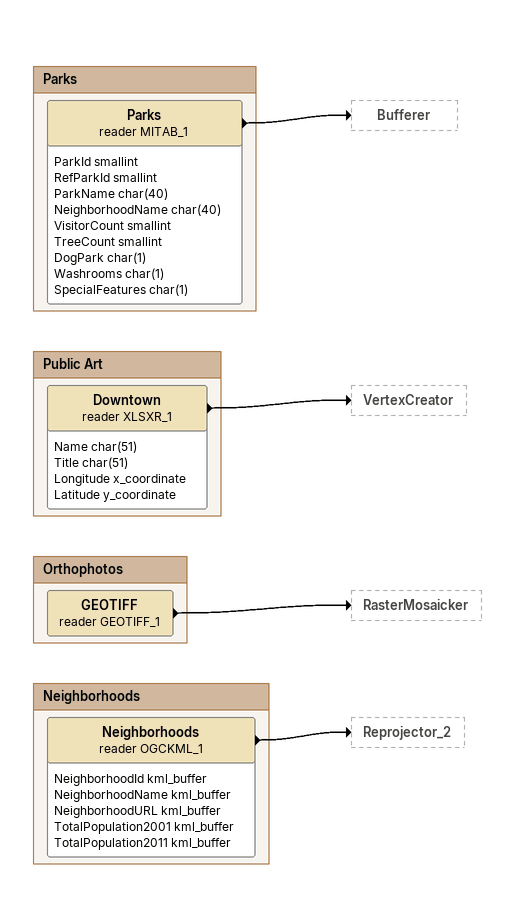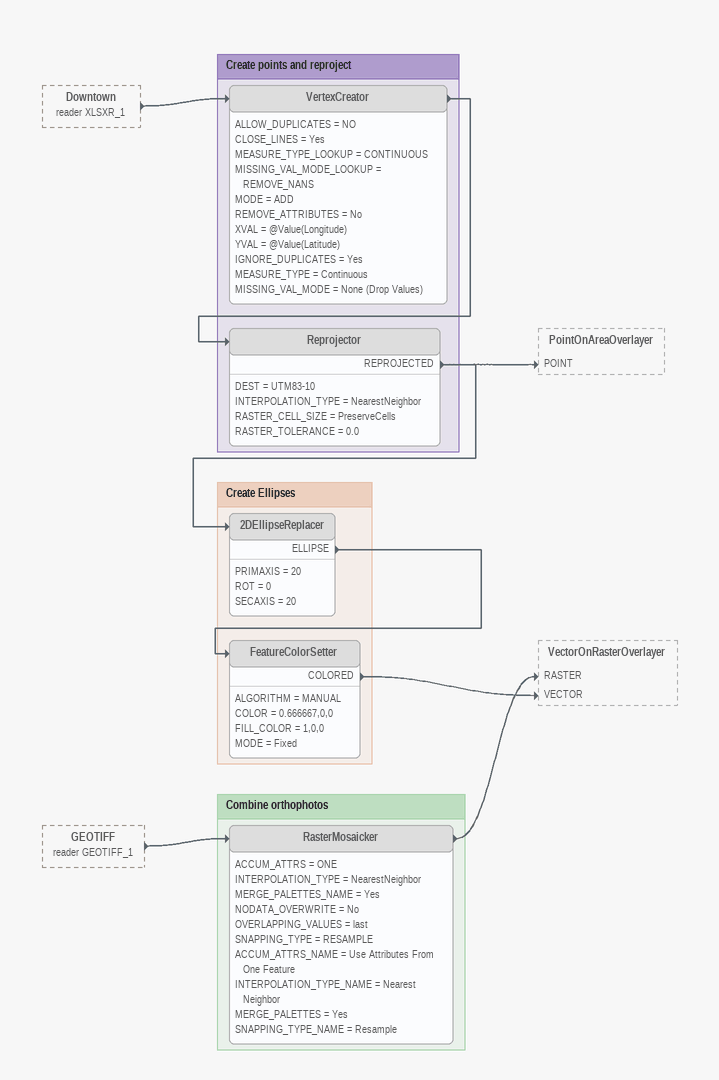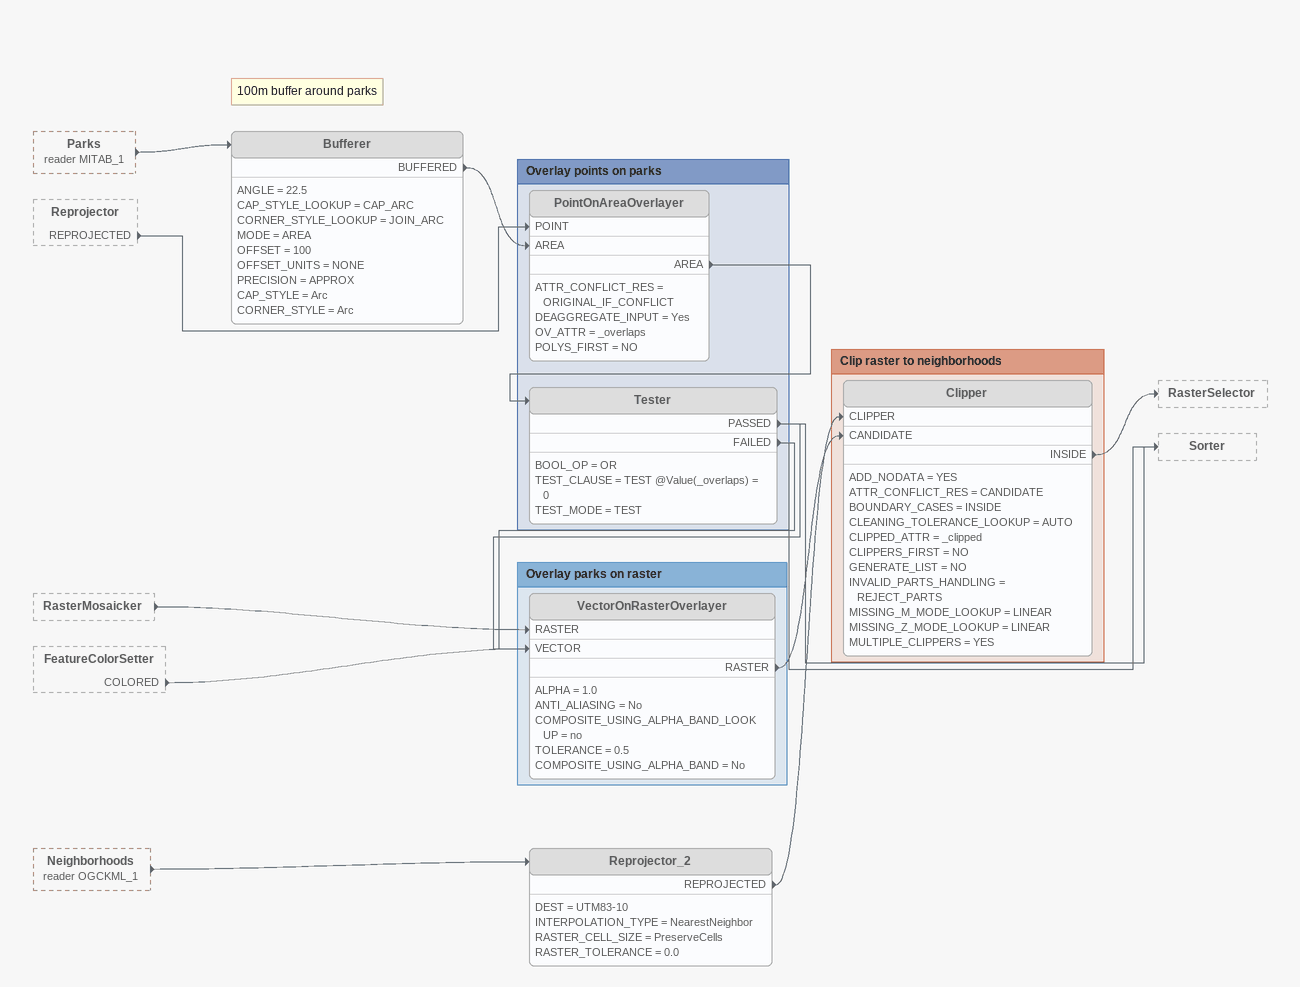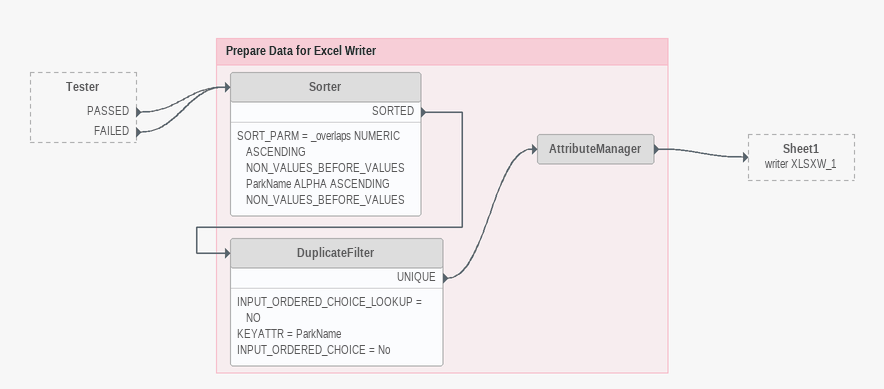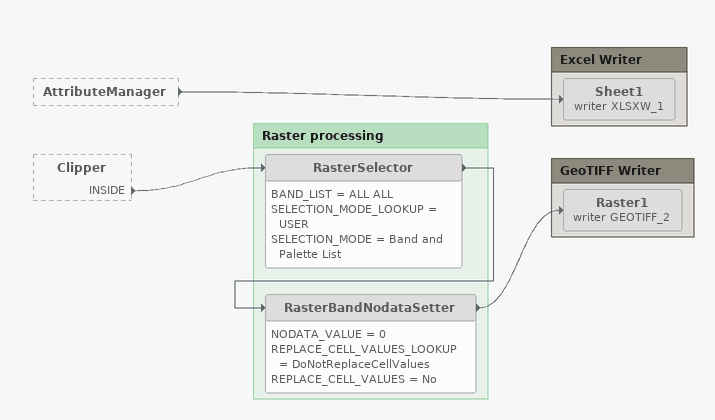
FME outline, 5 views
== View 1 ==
Bookmark: Parks
Parks (reader MITAB_1)
    attributes: ParkId smallint, RefParkId smallint, ParkName char(40), NeighborhoodName char(40), VisitorCount smallint, TreeCount smallint, DogPark char(1), Washrooms char(1), SpecialFeatures char(1)
    -> Bufferer

Bookmark: Public Art
Downtown (reader XLSXR_1)
    attributes: Name char(51), Title char(51), Longitude x_coordinate, Latitude y_coordinate
    -> VertexCreator

Bookmark: Orthophotos
GEOTIFF (reader GEOTIFF_1)
    -> RasterMosaicker

Bookmark: Neighborhoods
Neighborhoods (reader OGCKML_1)
    attributes: NeighborhoodId kml_buffer, NeighborhoodName kml_buffer, NeighborhoodURL kml_buffer, TotalPopulation2001 kml_buffer, TotalPopulation2011 kml_buffer
    -> Reprojector_2

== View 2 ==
Downtown (reader XLSXR_1) [outside]
    -> VertexCreator
GEOTIFF (reader GEOTIFF_1) [outside]
    -> RasterMosaicker

Bookmark: Create points and reproject
VertexCreator [off]
    ALLOW_DUPLICATES = NO
    CLOSE_LINES = Yes
    MEASURE_TYPE_LOOKUP = CONTINUOUS
    MISSING_VAL_MODE_LOOKUP = REMOVE_NANS
    MODE = ADD
    REMOVE_ATTRIBUTES = No
    XVAL = @Value(Longitude)
    YVAL = @Value(Latitude)
    IGNORE_DUPLICATES = Yes
    MEASURE_TYPE = Continuous
    MISSING_VAL_MODE = None (Drop Values)
    -> Reprojector
Reprojector [off]
    DEST = UTM83-10
    INTERPOLATION_TYPE = NearestNeighbor
    RASTER_CELL_SIZE = PreserveCells
    RASTER_TOLERANCE = 0.0
    REPROJECTED -> 2DEllipseReplacer
    REPROJECTED -> PointOnAreaOverlayer [POINT]

Bookmark: Create Ellipses
2DEllipseReplacer [off]
    PRIMAXIS = 20
    ROT = 0
    SECAXIS = 20
    ELLIPSE -> FeatureColorSetter
FeatureColorSetter [off]
    ALGORITHM = MANUAL
    COLOR = 0.666667,0,0
    FILL_COLOR = 1,0,0
    MODE = Fixed
    COLORED -> VectorOnRasterOverlayer [VECTOR]

Bookmark: Combine orthophotos
RasterMosaicker [off]
    ACCUM_ATTRS = ONE
    INTERPOLATION_TYPE = NearestNeighbor
    MERGE_PALETTES_NAME = Yes
    NODATA_OVERWRITE = No
    OVERLAPPING_VALUES = last
    SNAPPING_TYPE = RESAMPLE
    ACCUM_ATTRS_NAME = Use Attributes From One Feature
    INTERPOLATION_TYPE_NAME = Nearest Neighbor
    MERGE_PALETTES = Yes
    SNAPPING_TYPE_NAME = Resample
    -> VectorOnRasterOverlayer [RASTER]

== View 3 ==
Parks (reader MITAB_1) [outside]
    -> Bufferer
Reprojector [outside]
    REPROJECTED -> PointOnAreaOverlayer [POINT]
RasterMosaicker [outside]
    -> VectorOnRasterOverlayer [RASTER]
FeatureColorSetter [outside]
    COLORED -> VectorOnRasterOverlayer [VECTOR]
Neighborhoods (reader OGCKML_1) [outside]
    -> Reprojector_2
Note: 100m buffer around parks
Bufferer [off]
    ANGLE = 22.5
    CAP_STYLE_LOOKUP = CAP_ARC
    CORNER_STYLE_LOOKUP = JOIN_ARC
    MODE = AREA
    OFFSET = 100
    OFFSET_UNITS = NONE
    PRECISION = APPROX
    CAP_STYLE = Arc
    CORNER_STYLE = Arc
    BUFFERED -> PointOnAreaOverlayer [AREA]
Reprojector_2 [off]
    DEST = UTM83-10
    INTERPOLATION_TYPE = NearestNeighbor
    RASTER_CELL_SIZE = PreserveCells
    RASTER_TOLERANCE = 0.0
    REPROJECTED -> Clipper [CLIPPER]

Bookmark: Overlay points on parks
PointOnAreaOverlayer [off]
    ATTR_CONFLICT_RES = ORIGINAL_IF_CONFLICT
    DEAGGREGATE_INPUT = Yes
    OV_ATTR = _overlaps
    POLYS_FIRST = NO
    AREA -> Tester
Tester [off]
    BOOL_OP = OR
    TEST_CLAUSE = TEST @Value(_overlaps) = 0
    TEST_MODE = TEST
    PASSED -> VectorOnRasterOverlayer [VECTOR]
    PASSED -> Sorter
    FAILED -> Sorter
    FAILED -> VectorOnRasterOverlayer [VECTOR]

Bookmark: Overlay parks on raster
VectorOnRasterOverlayer [off]
    ALPHA = 1.0
    ANTI_ALIASING = No
    COMPOSITE_USING_ALPHA_BAND_LOOKUP = no
    TOLERANCE = 0.5
    COMPOSITE_USING_ALPHA_BAND = No
    RASTER -> Clipper [CANDIDATE]

Bookmark: Clip raster to neighborhoods
Clipper [off]
    ADD_NODATA = YES
    ATTR_CONFLICT_RES = CANDIDATE
    BOUNDARY_CASES = INSIDE
    CLEANING_TOLERANCE_LOOKUP = AUTO
    CLIPPED_ATTR = _clipped
    CLIPPERS_FIRST = NO
    GENERATE_LIST = NO
    INVALID_PARTS_HANDLING = REJECT_PARTS
    MISSING_M_MODE_LOOKUP = LINEAR
    MISSING_Z_MODE_LOOKUP = LINEAR
    MULTIPLE_CLIPPERS = YES
    INSIDE -> RasterSelector

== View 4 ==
Tester [outside]
    PASSED -> Sorter
    FAILED -> Sorter

Bookmark: Prepare Data for Excel Writer
Sorter [off]
    SORT_PARM = _overlaps NUMERIC ASCENDING NON_VALUES_BEFORE_VALUES ParkName ALPHA ASCENDING NON_VALUES_BEFORE_VALUES
    SORTED -> DuplicateFilter
DuplicateFilter [off]
    INPUT_ORDERED_CHOICE_LOOKUP = NO
    KEYATTR = ParkName
    INPUT_ORDERED_CHOICE = No
    UNIQUE -> AttributeManager
AttributeManager [off]
    -> Sheet1 (writer XLSXW_1)

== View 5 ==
AttributeManager [outside]
    -> Sheet1 (writer XLSXW_1)
Clipper [outside]
    INSIDE -> RasterSelector

Bookmark: Excel Writer
Sheet1 (writer XLSXW_1) [off]

Bookmark: Raster processing
RasterSelector [off]
    BAND_LIST = ALL ALL
    SELECTION_MODE_LOOKUP = USER
    SELECTION_MODE = Band and Palette List
    -> RasterBandNodataSetter
RasterBandNodataSetter [off]
    NODATA_VALUE = 0
    REPLACE_CELL_VALUES_LOOKUP = DoNotReplaceCellValues
    REPLACE_CELL_VALUES = No
    -> Raster1 (writer GEOTIFF_2)

Bookmark: GeoTIFF Writer
Raster1 (writer GEOTIFF_2) [off]
